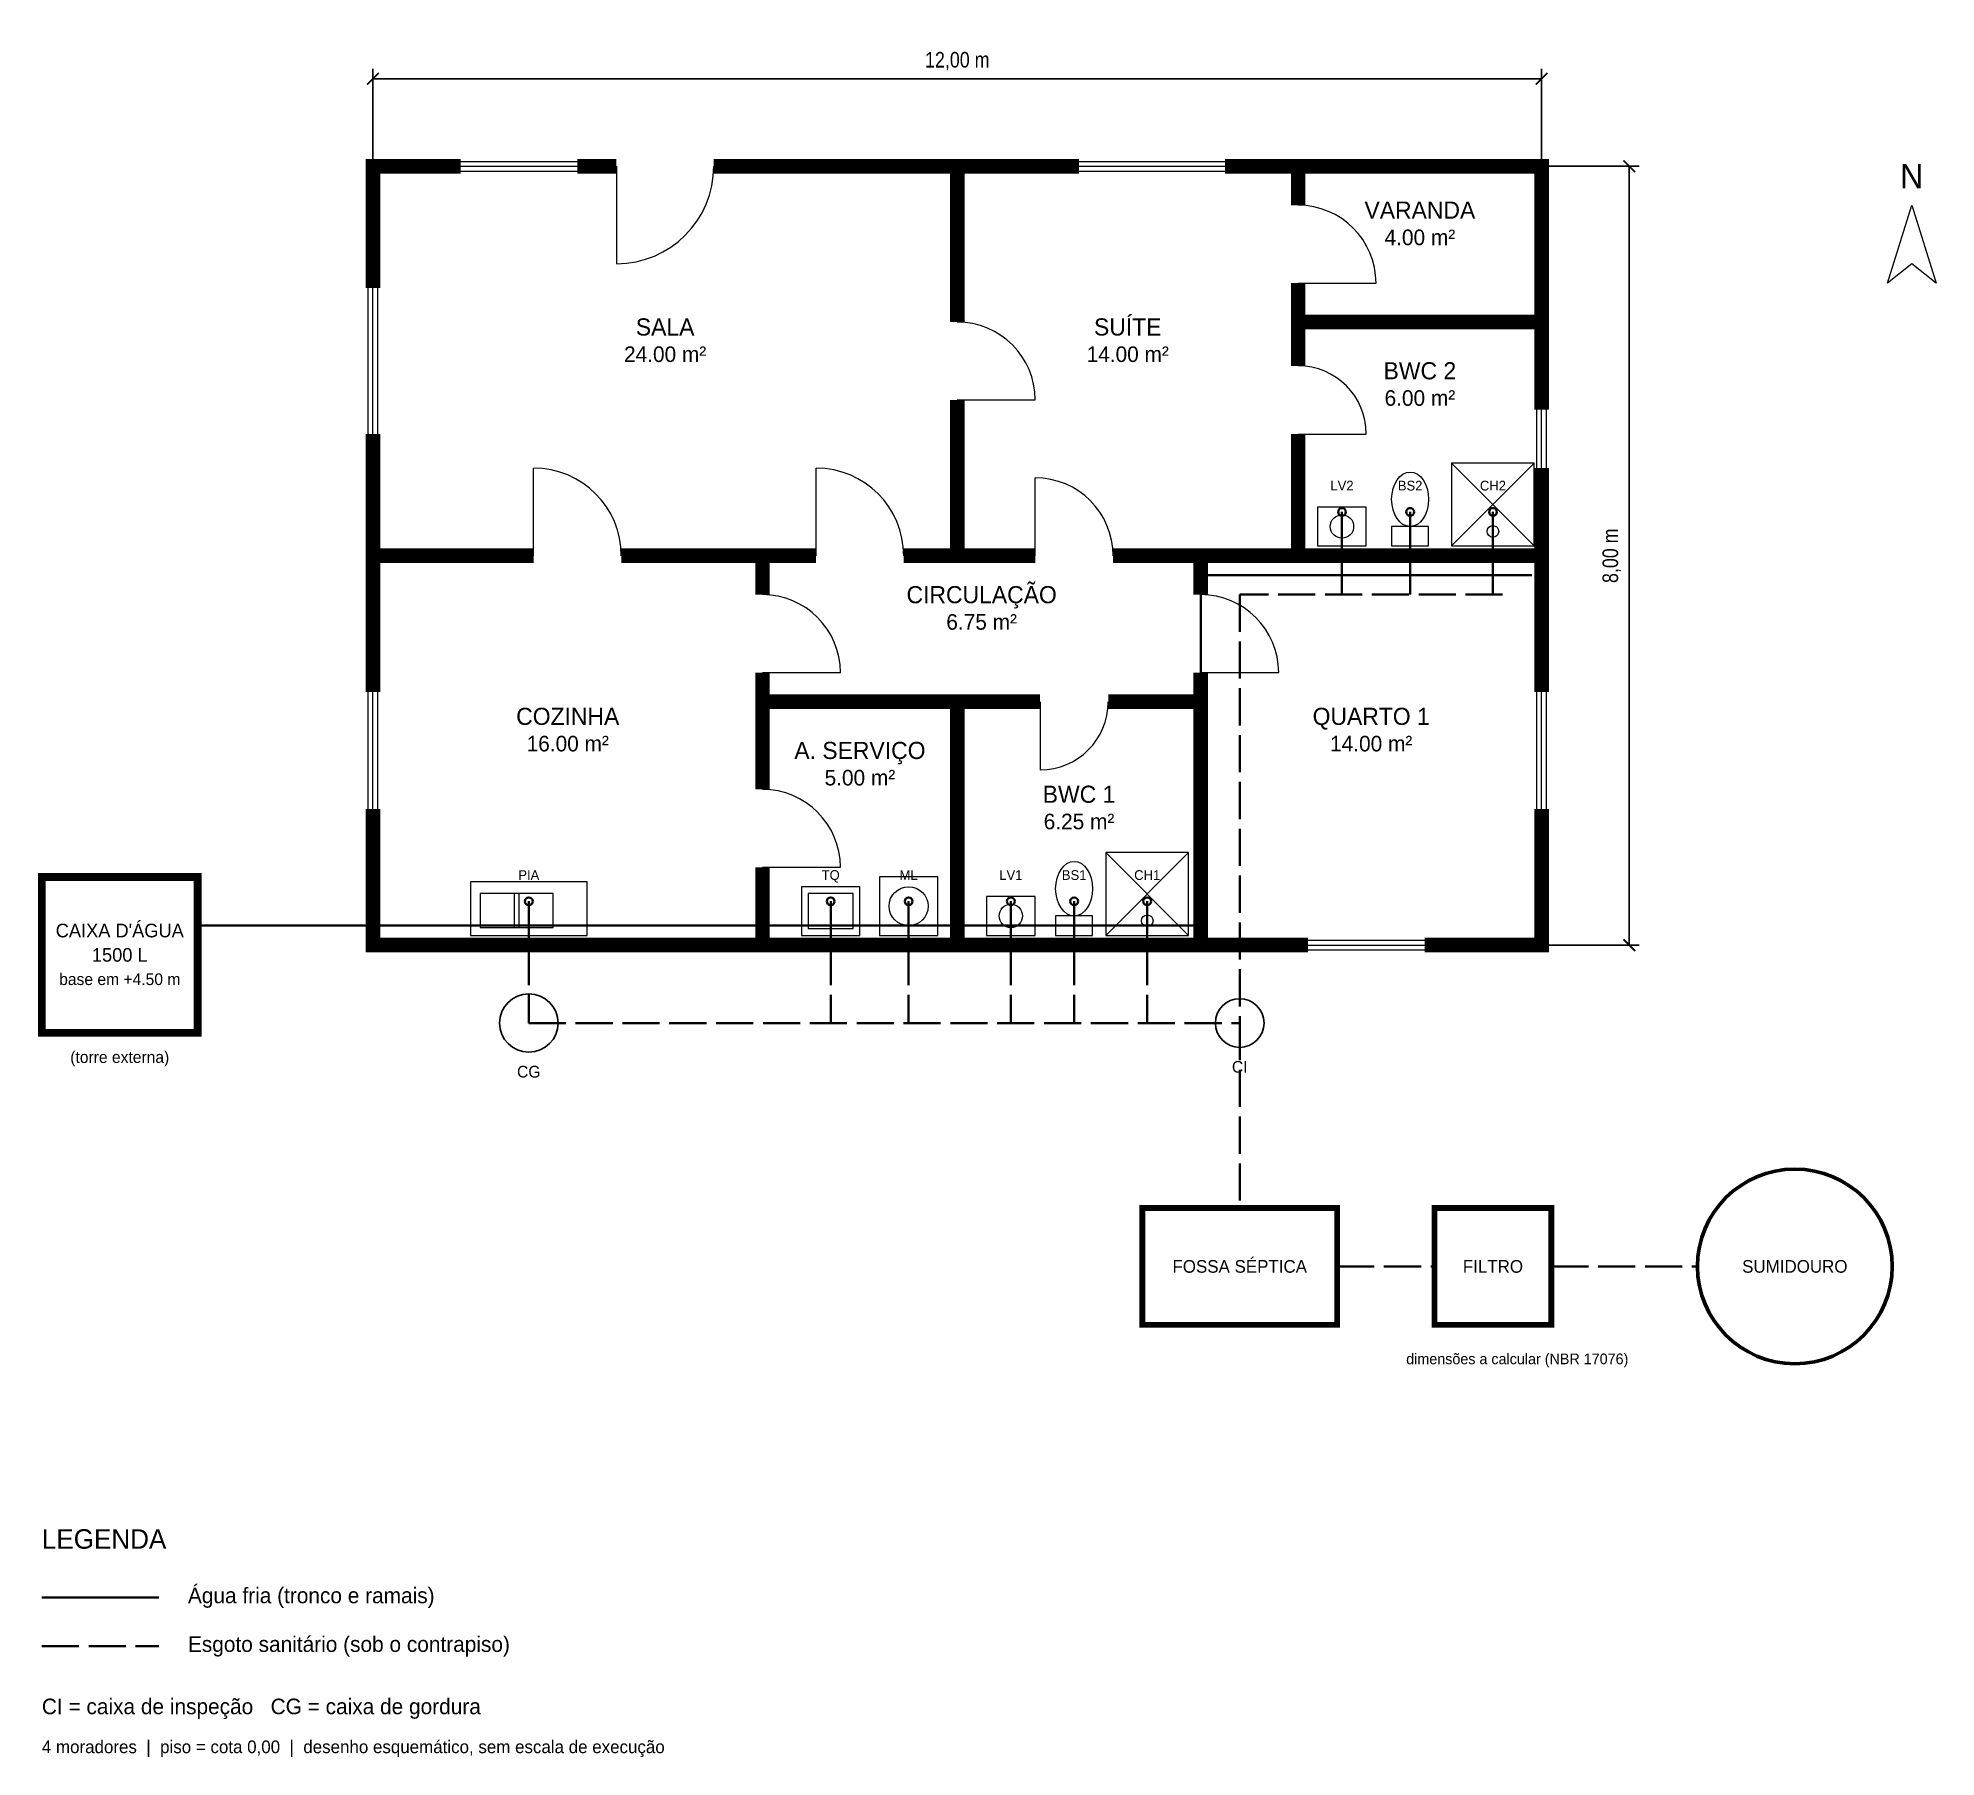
# Model space of a CAD drawing. Header units: metres. Extents: x -3.4 to 16.1, y -8.3 to 9.3.
import ezdxf
from ezdxf.enums import TextEntityAlignment as Align

# ---------------------------------------------------------------- set-up
doc = ezdxf.new("R2010")
doc.units = ezdxf.units.M
doc.header["$LTSCALE"] = 0.3
doc.linetypes.add('DASHED', pattern=[1.524, 1.27, -0.254])
for name, color, linetype, lineweight in [('AGUA_FRIA', 5, 'Continuous', 35), ('AMBIENTES', 8, 'Continuous', 13), ('CAIXAS', 30, 'Continuous', 25), ('COTAS', 3, 'Continuous', 13), ('ESGOTO', 30, 'DASHED', 35), ('ESQUADRIAS', 7, 'Continuous', 18), ('LOUCAS', 8, 'Continuous', 18), ('PAREDES', 7, 'Continuous', 50), ('RESERVATORIO', 5, 'Continuous', 35), ('TEXTO', 7, 'Continuous', 13), ('TRATAMENTO', 30, 'Continuous', 35)]:
    doc.layers.add(name, color=color, linetype=linetype, lineweight=lineweight)
doc.styles.add('OpenSansCondensed-Light', font='OpenSansCondensed-Light.ttf')
doc.dimstyles.new('PROJ', dxfattribs={"dimtxt": 0.16, "dimasz": 0.12, "dimexe": 0.1, "dimexo": 0.05, "dimgap": 0.1, "dimtad": 1, "dimzin": 0, "dimtxsty": 'OpenSansCondensed-Light', "dimblk": 'ARCHTICK', "dimcen": 2.5, "dimazin": 3, "dimtfac": 0.5, "dimtmove": 2, "dimatfit": 3})

# ---------------------------------------------------------------- blocks, each defined once
blk = doc.blocks.new('_ARCHTICK')
at = {"color": 0, "linetype": 'BYBLOCK', "const_width": 0.15}
blk.add_lwpolyline([(-0.5, -0.5), (0.5, 0.5)], dxfattribs=at)
blk = doc.blocks.new('*D1')
for p, q in [((0, 8.05), (0, 9)), ((12, 8.05), (12, 9)), ((0, 8.9), (12, 8.9))]:
    blk.add_line(p, q)
at = {"layer": 'Defpoints'}
for p in [(0, 8.9), (0, 8), (12, 8)]:
    blk.add_point(p, dxfattribs=at)
at = {"layer": 'COTAS', "xscale": 0.12, "yscale": 0.12, "rotation": 180}
blk.add_blockref('_ARCHTICK', (0, 8.9), dxfattribs=at)
at = {"layer": 'COTAS', "xscale": 0.12, "yscale": 0.12}
blk.add_blockref('_ARCHTICK', (12, 8.9), dxfattribs=at)
at = {"layer": 'COTAS', "insert": (6, 9.08), "char_height": 0.16, "attachment_point": 5, "style": 'OpenSansCondensed-Light'}
blk.add_mtext('12,00 m', dxfattribs=at)
blk = doc.blocks.new('*D2')
for p, q in [((12.05, 8), (13, 8)), ((12.9, 0), (12.9, 8)), ((12.05, 0), (13, 0))]:
    blk.add_line(p, q)
at = {"layer": 'Defpoints'}
for p in [(12, 8), (12, 0), (12.9, 0)]:
    blk.add_point(p, dxfattribs=at)
at = {"layer": 'COTAS', "xscale": 0.12, "yscale": 0.12}
for p, rotation in [((12.9, 8), 90), ((12.9, 0), 270)]:
    blk.add_blockref('_ARCHTICK', p, dxfattribs=dict(at, rotation=rotation))
at = {"layer": 'COTAS', "insert": (12.72, 4), "char_height": 0.16, "attachment_point": 5, "rotation": 90, "style": 'OpenSansCondensed-Light'}
blk.add_mtext('8,00 m', dxfattribs=at)

msp = doc.modelspace()

# ---------------------------------------------------------------- linework, layer by layer
at = {"layer": 'AGUA_FRIA'}
for p, q in [((9.95, 3.8), (9.95, 4.45)), ((10.65, 3.8), (10.65, 4.45)), ((11.5, 3.8), (11.5, 4.45)), ((1.6, 0.2), (1.6, 0.45)), ((4.7, 0.2), (4.7, 0.45)), ((5.5, 0.2), (5.5, 0.45)), ((6.55, 0.2), (6.55, 0.45)), ((7.2, 0.2), (7.2, 0.45)), ((7.95, 0.2), (7.95, 0.45)), ((-3.4, -6.7), (-2.2, -6.7))]:
    msp.add_line(p, q, dxfattribs=at)
msp.add_lwpolyline([(-1.8, 0.2), (8.5, 0.2), (8.5, 3.8), (11.9, 3.8)], dxfattribs=at)
for centre in [(9.95, 4.45), (10.65, 4.45), (11.5, 4.45), (1.6, 0.45), (4.7, 0.45), (5.5, 0.45), (6.55, 0.45), (7.2, 0.45), (7.95, 0.45)]:
    msp.add_circle(centre, 0.04, dxfattribs=at)
at = {"layer": 'CAIXAS'}
for centre, radius in [((1.6, -0.8), 0.3), ((8.9, -0.8), 0.25)]:
    msp.add_circle(centre, radius, dxfattribs=at)
at = {"layer": 'ESGOTO'}
for p, q in [((9.95, 4.45), (9.95, 3.6)), ((10.65, 4.45), (10.65, 3.6)), ((11.5, 4.45), (11.5, 3.6)), ((1.6, 0.45), (1.6, -0.8)), ((4.7, 0.45), (4.7, -0.8)), ((5.5, 0.45), (5.5, -0.8)), ((6.55, 0.45), (6.55, -0.8)), ((7.2, 0.45), (7.2, -0.8)), ((7.95, 0.45), (7.95, -0.8)), ((-3.4, -7.2), (-2.2, -7.2))]:
    msp.add_line(p, q, dxfattribs=at)
for points in [[(11.6, 3.6), (8.9, 3.6), (8.9, -0.8)], [(1.6, -0.8), (8.9, -0.8)], [(8.9, -0.8), (8.9, -2.7)], [(9.9, -3.3), (10.9, -3.3)], [(12.1, -3.3), (13.6, -3.3)]]:
    msp.add_lwpolyline(points, dxfattribs=at)
at = {"layer": 'ESQUADRIAS'}
for p, q in [((0.9, 8.05), (2.1, 8.05)), ((0.9, 8), (2.1, 8)), ((2.5, 8), (2.5, 7)), ((7.25, 8.05), (8.75, 8.05)), ((7.25, 8), (8.75, 8)), ((0.9, 7.95), (2.1, 7.95)), ((7.25, 7.95), (8.75, 7.95)), ((-0.05, 5.25), (-0.05, 6.75)), ((0, 5.25), (0, 6.75)), ((0.05, 5.25), (0.05, 6.75)), ((9.5, 6.8), (10.3, 6.8)), ((6, 5.6), (6.8, 5.6)), ((11.95, 4.9), (11.95, 5.5)), ((12, 4.9), (12, 5.5)), ((12.05, 4.9), (12.05, 5.5)), ((9.5, 5.25), (10.2, 5.25)), ((1.65, 4), (1.65, 4.9)), ((4.55, 4), (4.55, 4.9)), ((6.8, 4), (6.8, 4.8)), ((4, 2.8), (4.8, 2.8)), ((8.5, 2.8), (9.3, 2.8)), ((-0.05, 1.4), (-0.05, 2.6)), ((0, 1.4), (0, 2.6)), ((0.05, 1.4), (0.05, 2.6)), ((11.95, 1.4), (11.95, 2.6)), ((12, 1.4), (12, 2.6)), ((12.05, 1.4), (12.05, 2.6)), ((6.85, 2.5), (6.85, 1.8)), ((4, 0.8), (4.8, 0.8)), ((9.6, 0.05), (10.8, 0.05)), ((9.6, 0), (10.8, 0)), ((9.6, -0.05), (10.8, -0.05))]:
    msp.add_line(p, q, dxfattribs=at)
for centre, radius, start, end in [((2.5, 8), 1, 270, 360), ((9.5, 6.8), 0.8, 0, 90), ((6, 5.6), 0.8, 0, 90), ((9.5, 5.25), 0.7, 0, 90), ((1.65, 4), 0.9, 0, 90), ((4.55, 4), 0.9, 0, 90), ((6.8, 4), 0.8, 0, 90), ((4, 2.8), 0.8, 0, 90), ((8.5, 2.8), 0.8, 0, 90), ((6.85, 2.5), 0.7, 270, 360), ((4, 0.8), 0.8, 0, 90)]:
    msp.add_arc(centre, radius, start, end, dxfattribs=at)
at = {"layer": 'LOUCAS'}
for p, q in [((11.075, 4.1), (11.925, 4.95)), ((11.075, 4.95), (11.925, 4.1)), ((7.525, 0.1), (8.375, 0.95)), ((7.525, 0.95), (8.375, 0.1))]:
    msp.add_line(p, q, dxfattribs=at)
for points in [[(11.075, 4.1), (11.925, 4.1), (11.925, 4.95), (11.075, 4.95)], [(9.7, 4.1), (10.2, 4.1), (10.2, 4.5), (9.7, 4.5)], [(10.46, 4.1), (10.84, 4.1), (10.84, 4.3), (10.46, 4.3)], [(7.525, 0.1), (8.375, 0.1), (8.375, 0.95), (7.525, 0.95)], [(1, 0.1), (2.2, 0.1), (2.2, 0.65), (1, 0.65)], [(4.4, 0.1), (5, 0.1), (5, 0.6), (4.4, 0.6)], [(5.2, 0.1), (5.8, 0.1), (5.8, 0.7), (5.2, 0.7)], [(1.1, 0.18), (1.5, 0.18), (1.5, 0.53), (1.1, 0.53)], [(1.45, 0.18), (1.85, 0.18), (1.85, 0.53), (1.45, 0.53)], [(4.47, 0.17), (4.93, 0.17), (4.93, 0.53), (4.47, 0.53)], [(6.3, 0.1), (6.8, 0.1), (6.8, 0.5), (6.3, 0.5)], [(7.01, 0.1), (7.39, 0.1), (7.39, 0.3), (7.01, 0.3)]]:
    msp.add_lwpolyline(points, close=True, dxfattribs=at)
for centre, radius in [((9.95, 4.3), 0.12), ((11.5, 4.25), 0.06), ((5.5, 0.4), 0.2), ((6.55, 0.3), 0.12), ((7.95, 0.25), 0.06)]:
    msp.add_circle(centre, radius, dxfattribs=at)
for centre in [(10.65, 4.58), (7.2, 0.58)]:
    msp.add_ellipse(centre, major_axis=(0, 0.28), ratio=0.678571, dxfattribs=at)
at = {"layer": 'PAREDES', "const_width": 0.15}
for points in [[(-0.075, 8), (0.9, 8)], [(0, 6.75), (0, 8.075)], [(2.1, 8), (2.5, 8)], [(3.5, 8), (7.25, 8)], [(6, 6.4), (6, 8.075)], [(8.75, 8), (12.075, 8)], [(9.5, 7.6), (9.5, 8.075)], [(12, 5.5), (12, 8.075)], [(9.5, 5.95), (9.5, 6.8)], [(9.425, 6.4), (12.075, 6.4)], [(6, 3.925), (6, 5.6)], [(0, 2.6), (0, 5.25)], [(9.5, 3.925), (9.5, 5.25)], [(12, 2.6), (12, 4.9)], [(4, 3.6), (4, 4.075)], [(8.5, 3.6), (8.5, 4.075)], [(-0.075, 4), (1.65, 4)], [(2.55, 4), (4.55, 4)], [(5.45, 4), (6.8, 4)], [(7.6, 4), (12.075, 4)], [(4, 1.6), (4, 2.8)], [(8.5, -0.075), (8.5, 2.8)], [(3.925, 2.5), (6.85, 2.5)], [(6, -0.075), (6, 2.575)], [(7.55, 2.5), (8.575, 2.5)], [(0, -0.075), (0, 1.4)], [(12, -0.075), (12, 1.4)], [(4, -0.075), (4, 0.8)], [(-0.075, 0), (9.6, 0)], [(10.8, 0), (12.075, 0)]]:
    msp.add_lwpolyline(points, dxfattribs=at)
at = {"layer": 'RESERVATORIO', "const_width": 0.08}
msp.add_lwpolyline([(-3.4, -0.9), (-1.8, -0.9), (-1.8, 0.7), (-3.4, 0.7)], close=True, dxfattribs=at)
at = {"layer": 'TEXTO'}
msp.add_lwpolyline([(15.8, 7.6), (16.05, 6.8), (15.8, 7), (15.55, 6.8)], close=True, dxfattribs=at)
at = {"layer": 'TRATAMENTO', "const_width": 0.06}
for points in [[(7.9, -3.9), (9.9, -3.9), (9.9, -2.7), (7.9, -2.7)], [(10.9, -3.9), (12.1, -3.9), (12.1, -2.7), (10.9, -2.7)]]:
    msp.add_lwpolyline(points, close=True, dxfattribs=at)
at = {"layer": 'TRATAMENTO', "lineweight": 60}
msp.add_circle((14.6, -3.3), 1, dxfattribs=at)

# ---------------------------------------------------------------- texts
at = {"layer": 'AMBIENTES'}
for s, height, p in [('VARANDA', 0.176, (10.75, 7.55)), ('4.00 m²', 0.16, (10.75, 7.27)), ('SALA', 0.176, (3, 6.35)), ('SUÍTE', 0.176, (7.75, 6.35)), ('24.00 m²', 0.16, (3, 6.07)), ('14.00 m²', 0.16, (7.75, 6.07)), ('BWC 2', 0.176, (10.75, 5.9)), ('6.00 m²', 0.16, (10.75, 5.62)), ('CIRCULAÇÃO', 0.176, (6.25, 3.6)), ('6.75 m²', 0.16, (6.25, 3.32)), ('COZINHA', 0.176, (2, 2.35)), ('QUARTO 1', 0.176, (10.25, 2.35)), ('16.00 m²', 0.16, (2, 2.07)), ('14.00 m²', 0.16, (10.25, 2.07)), ('A. SERVIÇO', 0.176, (5, 2)), ('5.00 m²', 0.16, (5, 1.72)), ('BWC 1', 0.176, (7.25, 1.55)), ('6.25 m²', 0.16, (7.25, 1.27))]:
    msp.add_text(s, height=height, dxfattribs=at).set_placement(p, align=Align.MIDDLE_CENTER)
at = {"layer": 'TEXTO'}
for s, height, p in [('N', 0.25, (15.8, 7.9)), ('LV2', 0.1, (9.95, 4.72)), ('BS2', 0.1, (10.65, 4.72)), ('CH2', 0.1, (11.5, 4.72)), ('PIA', 0.1, (1.6, 0.72)), ('TQ', 0.1, (4.7, 0.72)), ('ML', 0.1, (5.5, 0.72)), ('LV1', 0.1, (6.55, 0.72)), ('BS1', 0.1, (7.2, 0.72)), ('CH1', 0.1, (7.95, 0.72)), ("CAIXA D'ÁGUA", 0.14, (-2.6, 0.15)), ('1500 L', 0.14, (-2.6, -0.1)), ('base em +4.50 m', 0.12, (-2.6, -0.35)), ('(torre externa)', 0.12, (-2.6, -1.15)), ('CG', 0.12, (1.6, -1.3)), ('CI', 0.12, (8.9, -1.25)), ('FOSSA SÉPTICA', 0.13, (8.9, -3.3)), ('FILTRO', 0.13, (11.5, -3.3)), ('SUMIDOURO', 0.13, (14.6, -3.3)), ('dimensões a calcular (NBR 17076)', 0.11, (11.75, -4.25))]:
    msp.add_text(s, height=height, dxfattribs=at).set_placement(p, align=Align.MIDDLE_CENTER)
for s, height, p in [('LEGENDA', 0.2, (-3.4, -6.2)), ('Água fria (tronco e ramais)', 0.16, (-1.9, -6.76)), ('Esgoto sanitário (sob o contrapiso)', 0.16, (-1.9, -7.26)), ('CI = caixa de inspeção   CG = caixa de gordura', 0.16, (-3.4, -7.9)), ('4 moradores  |  piso = cota 0,00  |  desenho esquemático, sem escala de execução', 0.13, (-3.4, -8.3))]:
    msp.add_text(s, height=height, dxfattribs=at).set_placement(p)

# ---------------------------------------------------------------- dimensions: what is measured, and where the dimension line sits
at = {"layer": 'COTAS'}
dim = msp.add_linear_dim(base=(0, 8.9), p1=(0, 8), p2=(12, 8), dimstyle='PROJ', dxfattribs=at)
dim.commit()
dim.dimension.update_dxf_attribs({"geometry": '*D1', "text_midpoint": (6, 9.08)})
dim = msp.add_linear_dim(base=(12.9, 0), p1=(12, 0), p2=(12, 8), angle=90, dimstyle='PROJ', dxfattribs=at)
dim.commit()
dim.dimension.update_dxf_attribs({"geometry": '*D2', "text_midpoint": (12.72, 4)})

doc.saveas('drawing.dxf')
